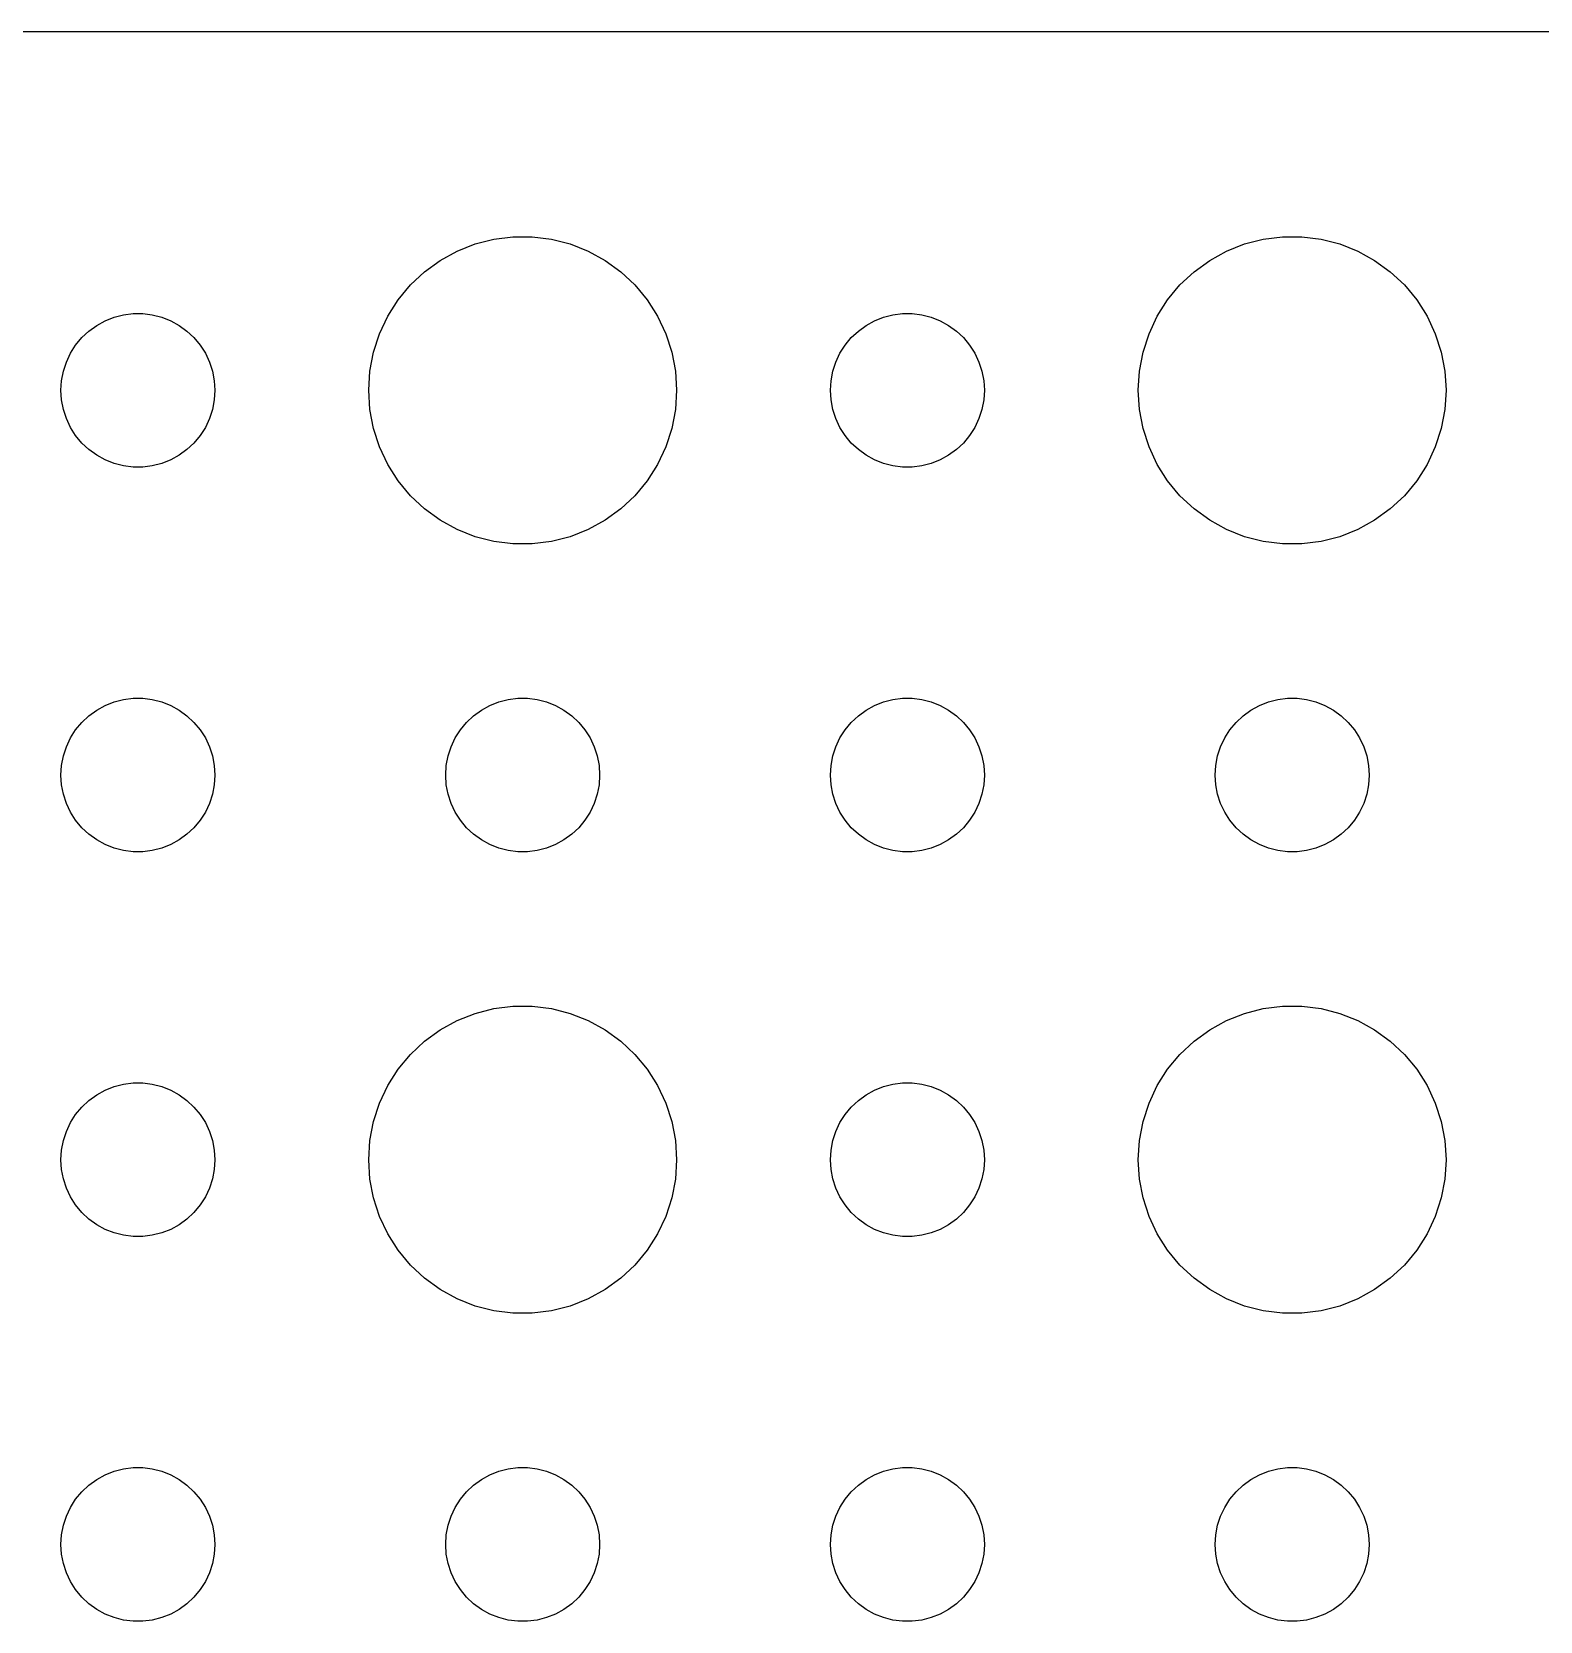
# Model space of a CAD drawing. Header units: metres. Extents: x -120 to 120, y -119 to 119.
# Drawn here: x -92.07 to -62.66, y 88.5 to 119.49 of the extents above; entities that cross this region are included whole.
import ezdxf

# ---------------------------------------------------------------- set-up
doc = ezdxf.new("R2010")
doc.units = ezdxf.units.M

msp = doc.modelspace()

# ---------------------------------------------------------------- linework, layer by layer
for p, q in [((114.814, 119.49), (-114.814, 119.49)), ((-83.7773, 115.214), (-83.427, 115.353)), ((-83.427, 115.353), (-83.0621, 115.447)), ((-83.0621, 115.447), (-82.6884, 115.494)), ((-82.6884, 115.494), (-82.3116, 115.494)), ((-82.3116, 115.494), (-81.9379, 115.447)), ((-81.9379, 115.447), (-81.573, 115.353)), ((-81.573, 115.353), (-81.2227, 115.214)), ((-68.7773, 115.214), (-68.427, 115.353)), ((-68.427, 115.353), (-68.0621, 115.447)), ((-68.0621, 115.447), (-67.6884, 115.494)), ((-67.6884, 115.494), (-67.3116, 115.494)), ((-67.3116, 115.494), (-66.9379, 115.447)), ((-66.9379, 115.447), (-66.573, 115.353)), ((-66.573, 115.353), (-66.2227, 115.214)), ((-84.4123, 114.812), (-84.1075, 115.033)), ((-84.1075, 115.033), (-83.7773, 115.214)), ((-81.2227, 115.214), (-80.8925, 115.033)), ((-80.8925, 115.033), (-80.5877, 114.812)), ((-69.4123, 114.812), (-69.1075, 115.033)), ((-69.1075, 115.033), (-68.7773, 115.214)), ((-66.2227, 115.214), (-65.8925, 115.033)), ((-65.8925, 115.033), (-65.5877, 114.812)), ((-84.6869, 114.554), (-84.4123, 114.812)), ((-80.5877, 114.812), (-80.3131, 114.554)), ((-69.6869, 114.554), (-69.4123, 114.812)), ((-65.5877, 114.812), (-65.3131, 114.554)), ((-84.927, 114.263), (-84.6869, 114.554)), ((-80.3131, 114.554), (-80.073, 114.263)), ((-69.927, 114.263), (-69.6869, 114.554)), ((-65.3131, 114.554), (-65.073, 114.263)), ((-85.1289, 113.945), (-84.927, 114.263)), ((-80.073, 114.263), (-79.8711, 113.945)), ((-70.1289, 113.945), (-69.927, 114.263)), ((-65.073, 114.263), (-64.8711, 113.945)), ((-90.9561, 113.656), (-90.8037, 113.766)), ((-90.8037, 113.766), (-90.6387, 113.857)), ((-90.6387, 113.857), (-90.4635, 113.927)), ((-90.4635, 113.927), (-90.2811, 113.973)), ((-90.2811, 113.973), (-90.0942, 113.997)), ((-90.0942, 113.997), (-89.9058, 113.997)), ((-89.9058, 113.997), (-89.7189, 113.973)), ((-89.7189, 113.973), (-89.5365, 113.927)), ((-89.5365, 113.927), (-89.3613, 113.857)), ((-89.3613, 113.857), (-89.1963, 113.766)), ((-89.1963, 113.766), (-89.0439, 113.656)), ((-85.2893, 113.604), (-85.1289, 113.945)), ((-79.8711, 113.945), (-79.7107, 113.604)), ((-75.9561, 113.656), (-75.8037, 113.766)), ((-75.8037, 113.766), (-75.6387, 113.857)), ((-75.6387, 113.857), (-75.4635, 113.927)), ((-75.4635, 113.927), (-75.2811, 113.973)), ((-75.2811, 113.973), (-75.0942, 113.997)), ((-75.0942, 113.997), (-74.9058, 113.997)), ((-74.9058, 113.997), (-74.7189, 113.973)), ((-74.7189, 113.973), (-74.5365, 113.927)), ((-74.5365, 113.927), (-74.3613, 113.857)), ((-74.3613, 113.857), (-74.1963, 113.766)), ((-74.1963, 113.766), (-74.0439, 113.656)), ((-70.2893, 113.604), (-70.1289, 113.945)), ((-64.8711, 113.945), (-64.7107, 113.604)), ((-91.2135, 113.382), (-91.0934, 113.527)), ((-91.0934, 113.527), (-90.9561, 113.656)), ((-89.0439, 113.656), (-88.9065, 113.527)), ((-88.9065, 113.527), (-88.7865, 113.382)), ((-85.4057, 113.246), (-85.2893, 113.604)), ((-79.7107, 113.604), (-79.5943, 113.246)), ((-76.2135, 113.382), (-76.0934, 113.527)), ((-76.0934, 113.527), (-75.9561, 113.656)), ((-74.0439, 113.656), (-73.9065, 113.527)), ((-73.9065, 113.527), (-73.7865, 113.382)), ((-70.4057, 113.246), (-70.2893, 113.604)), ((-64.7107, 113.604), (-64.5943, 113.246)), ((-91.3947, 113.052), (-91.3145, 113.223)), ((-91.3145, 113.223), (-91.2135, 113.382)), ((-88.7865, 113.382), (-88.6855, 113.223)), ((-88.6855, 113.223), (-88.6053, 113.052)), ((-85.4763, 112.876), (-85.4057, 113.246)), ((-79.5943, 113.246), (-79.5237, 112.876)), ((-76.3947, 113.052), (-76.3145, 113.223)), ((-76.3145, 113.223), (-76.2135, 113.382)), ((-73.7865, 113.382), (-73.6855, 113.223)), ((-73.6855, 113.223), (-73.6053, 113.052)), ((-70.4763, 112.876), (-70.4057, 113.246)), ((-64.5943, 113.246), (-64.5237, 112.876)), ((-91.4882, 112.688), (-91.4529, 112.873)), ((-91.4529, 112.873), (-91.3947, 113.052)), ((-88.6053, 113.052), (-88.5471, 112.873)), ((-88.5471, 112.873), (-88.5118, 112.688)), ((-85.5, 112.5), (-85.4763, 112.876)), ((-79.5237, 112.876), (-79.5, 112.5)), ((-76.4882, 112.688), (-76.4529, 112.873)), ((-76.4529, 112.873), (-76.3947, 113.052)), ((-73.6053, 113.052), (-73.5471, 112.873)), ((-73.5471, 112.873), (-73.5118, 112.688)), ((-70.5, 112.5), (-70.4763, 112.876)), ((-64.5237, 112.876), (-64.5, 112.5)), ((-91.5, 112.5), (-91.4882, 112.688)), ((-91.4882, 112.312), (-91.5, 112.5)), ((-88.5118, 112.688), (-88.5, 112.5)), ((-88.5, 112.5), (-88.5118, 112.312)), ((-85.4763, 112.124), (-85.5, 112.5)), ((-79.5, 112.5), (-79.5237, 112.124)), ((-76.5, 112.5), (-76.4882, 112.688)), ((-76.4882, 112.312), (-76.5, 112.5)), ((-73.5118, 112.688), (-73.5, 112.5)), ((-73.5, 112.5), (-73.5118, 112.312)), ((-70.4763, 112.124), (-70.5, 112.5)), ((-64.5, 112.5), (-64.5237, 112.124)), ((-91.4529, 112.127), (-91.4882, 112.312)), ((-88.5118, 112.312), (-88.5471, 112.127)), ((-76.4529, 112.127), (-76.4882, 112.312)), ((-73.5118, 112.312), (-73.5471, 112.127)), ((-91.3947, 111.948), (-91.4529, 112.127)), ((-91.3145, 111.777), (-91.3947, 111.948)), ((-88.6053, 111.948), (-88.6855, 111.777)), ((-88.5471, 112.127), (-88.6053, 111.948)), ((-85.4057, 111.754), (-85.4763, 112.124)), ((-79.5237, 112.124), (-79.5943, 111.754)), ((-76.3947, 111.948), (-76.4529, 112.127)), ((-76.3145, 111.777), (-76.3947, 111.948)), ((-73.6053, 111.948), (-73.6855, 111.777)), ((-73.5471, 112.127), (-73.6053, 111.948)), ((-70.4057, 111.754), (-70.4763, 112.124)), ((-64.5237, 112.124), (-64.5943, 111.754)), ((-91.2135, 111.618), (-91.3145, 111.777)), ((-91.0934, 111.473), (-91.2135, 111.618)), ((-88.7865, 111.618), (-88.9065, 111.473)), ((-88.6855, 111.777), (-88.7865, 111.618)), ((-85.2893, 111.396), (-85.4057, 111.754)), ((-79.5943, 111.754), (-79.7107, 111.396)), ((-76.2135, 111.618), (-76.3145, 111.777)), ((-76.0934, 111.473), (-76.2135, 111.618)), ((-73.7865, 111.618), (-73.9065, 111.473)), ((-73.6855, 111.777), (-73.7865, 111.618)), ((-70.2893, 111.396), (-70.4057, 111.754)), ((-64.5943, 111.754), (-64.7107, 111.396)), ((-90.9561, 111.344), (-91.0934, 111.473)), ((-90.8037, 111.234), (-90.9561, 111.344)), ((-89.0439, 111.344), (-89.1963, 111.234)), ((-88.9065, 111.473), (-89.0439, 111.344)), ((-85.1289, 111.055), (-85.2893, 111.396)), ((-79.7107, 111.396), (-79.8711, 111.055)), ((-75.9561, 111.344), (-76.0934, 111.473)), ((-75.8037, 111.234), (-75.9561, 111.344)), ((-74.0439, 111.344), (-74.1963, 111.234)), ((-73.9065, 111.473), (-74.0439, 111.344)), ((-70.1289, 111.055), (-70.2893, 111.396)), ((-64.7107, 111.396), (-64.8711, 111.055)), ((-90.6387, 111.143), (-90.8037, 111.234)), ((-90.4635, 111.073), (-90.6387, 111.143)), ((-90.2811, 111.027), (-90.4635, 111.073)), ((-90.0942, 111.003), (-90.2811, 111.027)), ((-89.9058, 111.003), (-90.0942, 111.003)), ((-89.7189, 111.027), (-89.9058, 111.003)), ((-89.5365, 111.073), (-89.7189, 111.027)), ((-89.3613, 111.143), (-89.5365, 111.073)), ((-89.1963, 111.234), (-89.3613, 111.143)), ((-84.927, 110.737), (-85.1289, 111.055)), ((-79.8711, 111.055), (-80.073, 110.737)), ((-75.6387, 111.143), (-75.8037, 111.234)), ((-75.4635, 111.073), (-75.6387, 111.143)), ((-75.2811, 111.027), (-75.4635, 111.073)), ((-75.0942, 111.003), (-75.2811, 111.027)), ((-74.9058, 111.003), (-75.0942, 111.003)), ((-74.7189, 111.027), (-74.9058, 111.003)), ((-74.5365, 111.073), (-74.7189, 111.027)), ((-74.3613, 111.143), (-74.5365, 111.073)), ((-74.1963, 111.234), (-74.3613, 111.143)), ((-69.927, 110.737), (-70.1289, 111.055)), ((-64.8711, 111.055), (-65.073, 110.737)), ((-84.6869, 110.446), (-84.927, 110.737)), ((-80.073, 110.737), (-80.3131, 110.446)), ((-69.6869, 110.446), (-69.927, 110.737)), ((-65.073, 110.737), (-65.3131, 110.446)), ((-84.4123, 110.188), (-84.6869, 110.446)), ((-80.3131, 110.446), (-80.5877, 110.188)), ((-69.4123, 110.188), (-69.6869, 110.446)), ((-65.3131, 110.446), (-65.5877, 110.188)), ((-84.1075, 109.967), (-84.4123, 110.188)), ((-80.5877, 110.188), (-80.8925, 109.967)), ((-69.1075, 109.967), (-69.4123, 110.188)), ((-65.5877, 110.188), (-65.8925, 109.967)), ((-83.7773, 109.786), (-84.1075, 109.967)), ((-83.427, 109.647), (-83.7773, 109.786)), ((-81.2227, 109.786), (-81.573, 109.647)), ((-80.8925, 109.967), (-81.2227, 109.786)), ((-68.7773, 109.786), (-69.1075, 109.967)), ((-68.427, 109.647), (-68.7773, 109.786)), ((-66.2227, 109.786), (-66.573, 109.647)), ((-65.8925, 109.967), (-66.2227, 109.786)), ((-83.0621, 109.553), (-83.427, 109.647)), ((-82.6884, 109.506), (-83.0621, 109.553)), ((-82.3116, 109.506), (-82.6884, 109.506)), ((-81.9379, 109.553), (-82.3116, 109.506)), ((-81.573, 109.647), (-81.9379, 109.553)), ((-68.0621, 109.553), (-68.427, 109.647)), ((-67.6884, 109.506), (-68.0621, 109.553)), ((-67.3116, 109.506), (-67.6884, 109.506)), ((-66.9379, 109.553), (-67.3116, 109.506)), ((-66.573, 109.647), (-66.9379, 109.553)), ((-90.8037, 106.266), (-90.6387, 106.357)), ((-90.6387, 106.357), (-90.4635, 106.427)), ((-90.4635, 106.427), (-90.2811, 106.473)), ((-90.2811, 106.473), (-90.0942, 106.497)), ((-90.0942, 106.497), (-89.9058, 106.497)), ((-89.9058, 106.497), (-89.7189, 106.473)), ((-89.7189, 106.473), (-89.5365, 106.427)), ((-89.5365, 106.427), (-89.3613, 106.357)), ((-89.3613, 106.357), (-89.1963, 106.266)), ((-83.3037, 106.266), (-83.1387, 106.357)), ((-83.1387, 106.357), (-82.9635, 106.427)), ((-82.9635, 106.427), (-82.7811, 106.473)), ((-82.7811, 106.473), (-82.5942, 106.497)), ((-82.5942, 106.497), (-82.4058, 106.497)), ((-82.4058, 106.497), (-82.2189, 106.473)), ((-82.2189, 106.473), (-82.0365, 106.427)), ((-82.0365, 106.427), (-81.8613, 106.357)), ((-81.8613, 106.357), (-81.6963, 106.266)), ((-75.8037, 106.266), (-75.6387, 106.357)), ((-75.6387, 106.357), (-75.4635, 106.427)), ((-75.4635, 106.427), (-75.2811, 106.473)), ((-75.2811, 106.473), (-75.0942, 106.497)), ((-75.0942, 106.497), (-74.9058, 106.497)), ((-74.9058, 106.497), (-74.7189, 106.473)), ((-74.7189, 106.473), (-74.5365, 106.427)), ((-74.5365, 106.427), (-74.3613, 106.357)), ((-74.3613, 106.357), (-74.1963, 106.266)), ((-68.3037, 106.266), (-68.1387, 106.357)), ((-68.1387, 106.357), (-67.9635, 106.427)), ((-67.9635, 106.427), (-67.7811, 106.473)), ((-67.7811, 106.473), (-67.5942, 106.497)), ((-67.5942, 106.497), (-67.4058, 106.497)), ((-67.4058, 106.497), (-67.2189, 106.473)), ((-67.2189, 106.473), (-67.0365, 106.427)), ((-67.0365, 106.427), (-66.8613, 106.357)), ((-66.8613, 106.357), (-66.6963, 106.266)), ((-91.2135, 105.882), (-91.0934, 106.027)), ((-91.0934, 106.027), (-90.9561, 106.156)), ((-90.9561, 106.156), (-90.8037, 106.266)), ((-89.1963, 106.266), (-89.0439, 106.156)), ((-89.0439, 106.156), (-88.9065, 106.027)), ((-88.9065, 106.027), (-88.7865, 105.882)), ((-83.7135, 105.882), (-83.5934, 106.027)), ((-83.5934, 106.027), (-83.4561, 106.156)), ((-83.4561, 106.156), (-83.3037, 106.266)), ((-81.6963, 106.266), (-81.5439, 106.156)), ((-81.5439, 106.156), (-81.4065, 106.027)), ((-81.4065, 106.027), (-81.2865, 105.882)), ((-76.2135, 105.882), (-76.0934, 106.027)), ((-76.0934, 106.027), (-75.9561, 106.156)), ((-75.9561, 106.156), (-75.8037, 106.266)), ((-74.1963, 106.266), (-74.0439, 106.156)), ((-74.0439, 106.156), (-73.9065, 106.027)), ((-73.9065, 106.027), (-73.7865, 105.882)), ((-68.7135, 105.882), (-68.5934, 106.027)), ((-68.5934, 106.027), (-68.4561, 106.156)), ((-68.4561, 106.156), (-68.3037, 106.266)), ((-66.6963, 106.266), (-66.5439, 106.156)), ((-66.5439, 106.156), (-66.4065, 106.027)), ((-66.4065, 106.027), (-66.2865, 105.882)), ((-91.3947, 105.552), (-91.3145, 105.723)), ((-91.3145, 105.723), (-91.2135, 105.882)), ((-88.7865, 105.882), (-88.6855, 105.723)), ((-88.6855, 105.723), (-88.6053, 105.552)), ((-83.8947, 105.552), (-83.8145, 105.723)), ((-83.8145, 105.723), (-83.7135, 105.882)), ((-81.2865, 105.882), (-81.1855, 105.723)), ((-81.1855, 105.723), (-81.1053, 105.552)), ((-76.3947, 105.552), (-76.3145, 105.723)), ((-76.3145, 105.723), (-76.2135, 105.882)), ((-73.7865, 105.882), (-73.6855, 105.723)), ((-73.6855, 105.723), (-73.6053, 105.552)), ((-68.8947, 105.552), (-68.8145, 105.723)), ((-68.8145, 105.723), (-68.7135, 105.882)), ((-66.2865, 105.882), (-66.1855, 105.723)), ((-66.1855, 105.723), (-66.1053, 105.552)), ((-91.4882, 105.188), (-91.4529, 105.373)), ((-91.4529, 105.373), (-91.3947, 105.552)), ((-88.6053, 105.552), (-88.5471, 105.373)), ((-88.5471, 105.373), (-88.5118, 105.188)), ((-83.9882, 105.188), (-83.9529, 105.373)), ((-83.9529, 105.373), (-83.8947, 105.552)), ((-81.1053, 105.552), (-81.0471, 105.373)), ((-81.0471, 105.373), (-81.0118, 105.188)), ((-76.4882, 105.188), (-76.4529, 105.373)), ((-76.4529, 105.373), (-76.3947, 105.552)), ((-73.6053, 105.552), (-73.5471, 105.373)), ((-73.5471, 105.373), (-73.5118, 105.188)), ((-68.9882, 105.188), (-68.9529, 105.373)), ((-68.9529, 105.373), (-68.8947, 105.552)), ((-66.1053, 105.552), (-66.0471, 105.373)), ((-66.0471, 105.373), (-66.0118, 105.188)), ((-91.5, 105), (-91.4882, 105.188)), ((-88.5118, 105.188), (-88.5, 105)), ((-84, 105), (-83.9882, 105.188)), ((-81.0118, 105.188), (-81, 105)), ((-76.5, 105), (-76.4882, 105.188)), ((-73.5118, 105.188), (-73.5, 105)), ((-69, 105), (-68.9882, 105.188)), ((-66.0118, 105.188), (-66, 105)), ((-91.4882, 104.812), (-91.5, 105)), ((-91.4529, 104.627), (-91.4882, 104.812)), ((-88.5118, 104.812), (-88.5471, 104.627)), ((-88.5, 105), (-88.5118, 104.812)), ((-83.9882, 104.812), (-84, 105)), ((-83.9529, 104.627), (-83.9882, 104.812)), ((-81.0118, 104.812), (-81.0471, 104.627)), ((-81, 105), (-81.0118, 104.812)), ((-76.4882, 104.812), (-76.5, 105)), ((-76.4529, 104.627), (-76.4882, 104.812)), ((-73.5118, 104.812), (-73.5471, 104.627)), ((-73.5, 105), (-73.5118, 104.812)), ((-68.9882, 104.812), (-69, 105)), ((-68.9529, 104.627), (-68.9882, 104.812)), ((-66.0118, 104.812), (-66.0471, 104.627)), ((-66, 105), (-66.0118, 104.812)), ((-91.3947, 104.448), (-91.4529, 104.627)), ((-91.3145, 104.277), (-91.3947, 104.448)), ((-88.6053, 104.448), (-88.6855, 104.277)), ((-88.5471, 104.627), (-88.6053, 104.448)), ((-83.8947, 104.448), (-83.9529, 104.627)), ((-83.8145, 104.277), (-83.8947, 104.448)), ((-81.1053, 104.448), (-81.1855, 104.277)), ((-81.0471, 104.627), (-81.1053, 104.448)), ((-76.3947, 104.448), (-76.4529, 104.627)), ((-76.3145, 104.277), (-76.3947, 104.448)), ((-73.6053, 104.448), (-73.6855, 104.277)), ((-73.5471, 104.627), (-73.6053, 104.448)), ((-68.8947, 104.448), (-68.9529, 104.627)), ((-68.8145, 104.277), (-68.8947, 104.448)), ((-66.1053, 104.448), (-66.1855, 104.277)), ((-66.0471, 104.627), (-66.1053, 104.448)), ((-91.2135, 104.118), (-91.3145, 104.277)), ((-91.0934, 103.973), (-91.2135, 104.118)), ((-88.7865, 104.118), (-88.9065, 103.973)), ((-88.6855, 104.277), (-88.7865, 104.118)), ((-83.7135, 104.118), (-83.8145, 104.277)), ((-83.5934, 103.973), (-83.7135, 104.118)), ((-81.2865, 104.118), (-81.4065, 103.973)), ((-81.1855, 104.277), (-81.2865, 104.118)), ((-76.2135, 104.118), (-76.3145, 104.277)), ((-76.0934, 103.973), (-76.2135, 104.118)), ((-73.7865, 104.118), (-73.9065, 103.973)), ((-73.6855, 104.277), (-73.7865, 104.118)), ((-68.7135, 104.118), (-68.8145, 104.277)), ((-68.5934, 103.973), (-68.7135, 104.118)), ((-66.2865, 104.118), (-66.4065, 103.973)), ((-66.1855, 104.277), (-66.2865, 104.118)), ((-90.9561, 103.844), (-91.0934, 103.973)), ((-90.8037, 103.734), (-90.9561, 103.844)), ((-89.0439, 103.844), (-89.1963, 103.734)), ((-88.9065, 103.973), (-89.0439, 103.844)), ((-83.4561, 103.844), (-83.5934, 103.973)), ((-83.3037, 103.734), (-83.4561, 103.844)), ((-81.5439, 103.844), (-81.6963, 103.734)), ((-81.4065, 103.973), (-81.5439, 103.844)), ((-75.9561, 103.844), (-76.0934, 103.973)), ((-75.8037, 103.734), (-75.9561, 103.844)), ((-74.0439, 103.844), (-74.1963, 103.734)), ((-73.9065, 103.973), (-74.0439, 103.844)), ((-68.4561, 103.844), (-68.5934, 103.973)), ((-68.3037, 103.734), (-68.4561, 103.844)), ((-66.5439, 103.844), (-66.6963, 103.734)), ((-66.4065, 103.973), (-66.5439, 103.844)), ((-90.6387, 103.643), (-90.8037, 103.734)), ((-90.4635, 103.573), (-90.6387, 103.643)), ((-90.2811, 103.527), (-90.4635, 103.573)), ((-90.0942, 103.503), (-90.2811, 103.527)), ((-89.9058, 103.503), (-90.0942, 103.503)), ((-89.7189, 103.527), (-89.9058, 103.503)), ((-89.5365, 103.573), (-89.7189, 103.527)), ((-89.3613, 103.643), (-89.5365, 103.573)), ((-89.1963, 103.734), (-89.3613, 103.643)), ((-83.1387, 103.643), (-83.3037, 103.734)), ((-82.9635, 103.573), (-83.1387, 103.643)), ((-82.7811, 103.527), (-82.9635, 103.573)), ((-82.5942, 103.503), (-82.7811, 103.527)), ((-82.4058, 103.503), (-82.5942, 103.503)), ((-82.2189, 103.527), (-82.4058, 103.503)), ((-82.0365, 103.573), (-82.2189, 103.527)), ((-81.8613, 103.643), (-82.0365, 103.573)), ((-81.6963, 103.734), (-81.8613, 103.643)), ((-75.6387, 103.643), (-75.8037, 103.734)), ((-75.4635, 103.573), (-75.6387, 103.643)), ((-75.2811, 103.527), (-75.4635, 103.573)), ((-75.0942, 103.503), (-75.2811, 103.527)), ((-74.9058, 103.503), (-75.0942, 103.503)), ((-74.7189, 103.527), (-74.9058, 103.503)), ((-74.5365, 103.573), (-74.7189, 103.527)), ((-74.3613, 103.643), (-74.5365, 103.573)), ((-74.1963, 103.734), (-74.3613, 103.643)), ((-68.1387, 103.643), (-68.3037, 103.734)), ((-67.9635, 103.573), (-68.1387, 103.643)), ((-67.7811, 103.527), (-67.9635, 103.573)), ((-67.5942, 103.503), (-67.7811, 103.527)), ((-67.4058, 103.503), (-67.5942, 103.503)), ((-67.2189, 103.527), (-67.4058, 103.503)), ((-67.0365, 103.573), (-67.2189, 103.527)), ((-66.8613, 103.643), (-67.0365, 103.573)), ((-66.6963, 103.734), (-66.8613, 103.643)), ((-83.427, 100.353), (-83.0621, 100.447)), ((-83.0621, 100.447), (-82.6884, 100.494)), ((-82.6884, 100.494), (-82.3116, 100.494)), ((-82.3116, 100.494), (-81.9379, 100.447)), ((-81.9379, 100.447), (-81.573, 100.353)), ((-68.427, 100.353), (-68.0621, 100.447)), ((-68.0621, 100.447), (-67.6884, 100.494)), ((-67.6884, 100.494), (-67.3116, 100.494)), ((-67.3116, 100.494), (-66.9379, 100.447)), ((-66.9379, 100.447), (-66.573, 100.353)), ((-84.1075, 100.033), (-83.7773, 100.214)), ((-83.7773, 100.214), (-83.427, 100.353)), ((-81.573, 100.353), (-81.2227, 100.214)), ((-81.2227, 100.214), (-80.8925, 100.033)), ((-69.1075, 100.033), (-68.7773, 100.214)), ((-68.7773, 100.214), (-68.427, 100.353)), ((-66.573, 100.353), (-66.2227, 100.214)), ((-66.2227, 100.214), (-65.8925, 100.033)), ((-84.6869, 99.5536), (-84.4123, 99.8115)), ((-84.4123, 99.8115), (-84.1075, 100.033)), ((-80.8925, 100.033), (-80.5877, 99.8115)), ((-80.5877, 99.8115), (-80.3131, 99.5536)), ((-69.6869, 99.5536), (-69.4123, 99.8115)), ((-69.4123, 99.8115), (-69.1075, 100.033)), ((-65.8925, 100.033), (-65.5877, 99.8115)), ((-65.5877, 99.8115), (-65.3131, 99.5536)), ((-84.927, 99.2634), (-84.6869, 99.5536)), ((-80.3131, 99.5536), (-80.073, 99.2634)), ((-69.927, 99.2634), (-69.6869, 99.5536)), ((-65.3131, 99.5536), (-65.073, 99.2634)), ((-85.1289, 98.9453), (-84.927, 99.2634)), ((-80.073, 99.2634), (-79.8711, 98.9453)), ((-70.1289, 98.9453), (-69.927, 99.2634)), ((-65.073, 99.2634), (-64.8711, 98.9453)), ((-90.8037, 98.7665), (-90.6387, 98.8572)), ((-90.6387, 98.8572), (-90.4635, 98.9266)), ((-90.4635, 98.9266), (-90.2811, 98.9734)), ((-90.2811, 98.9734), (-90.0942, 98.997)), ((-90.0942, 98.997), (-89.9058, 98.997)), ((-89.9058, 98.997), (-89.7189, 98.9734)), ((-89.7189, 98.9734), (-89.5365, 98.9266)), ((-89.5365, 98.9266), (-89.3613, 98.8572)), ((-89.3613, 98.8572), (-89.1963, 98.7665)), ((-85.2893, 98.6044), (-85.1289, 98.9453)), ((-79.8711, 98.9453), (-79.7107, 98.6044)), ((-75.8037, 98.7665), (-75.6387, 98.8572)), ((-75.6387, 98.8572), (-75.4635, 98.9266)), ((-75.4635, 98.9266), (-75.2811, 98.9734)), ((-75.2811, 98.9734), (-75.0942, 98.997)), ((-75.0942, 98.997), (-74.9058, 98.997)), ((-74.9058, 98.997), (-74.7189, 98.9734)), ((-74.7189, 98.9734), (-74.5365, 98.9266)), ((-74.5365, 98.9266), (-74.3613, 98.8572)), ((-74.3613, 98.8572), (-74.1963, 98.7665)), ((-70.2893, 98.6044), (-70.1289, 98.9453)), ((-64.8711, 98.9453), (-64.7107, 98.6044)), ((-91.0934, 98.5268), (-90.9561, 98.6558)), ((-90.9561, 98.6558), (-90.8037, 98.7665)), ((-89.1963, 98.7665), (-89.0439, 98.6558)), ((-89.0439, 98.6558), (-88.9065, 98.5268)), ((-85.4057, 98.2461), (-85.2893, 98.6044)), ((-79.7107, 98.6044), (-79.5943, 98.2461)), ((-76.0934, 98.5268), (-75.9561, 98.6558)), ((-75.9561, 98.6558), (-75.8037, 98.7665)), ((-74.1963, 98.7665), (-74.0439, 98.6558)), ((-74.0439, 98.6558), (-73.9065, 98.5268)), ((-70.4057, 98.2461), (-70.2893, 98.6044)), ((-64.7107, 98.6044), (-64.5943, 98.2461)), ((-91.3145, 98.2226), (-91.2135, 98.3817)), ((-91.2135, 98.3817), (-91.0934, 98.5268)), ((-88.9065, 98.5268), (-88.7865, 98.3817)), ((-88.7865, 98.3817), (-88.6855, 98.2226)), ((-85.4763, 97.876), (-85.4057, 98.2461)), ((-79.5943, 98.2461), (-79.5237, 97.876)), ((-76.3145, 98.2226), (-76.2135, 98.3817)), ((-76.2135, 98.3817), (-76.0934, 98.5268)), ((-73.9065, 98.5268), (-73.7865, 98.3817)), ((-73.7865, 98.3817), (-73.6855, 98.2226)), ((-70.4763, 97.876), (-70.4057, 98.2461)), ((-64.5943, 98.2461), (-64.5237, 97.876)), ((-91.4529, 97.873), (-91.3947, 98.0522)), ((-91.3947, 98.0522), (-91.3145, 98.2226)), ((-88.6855, 98.2226), (-88.6053, 98.0522)), ((-88.6053, 98.0522), (-88.5471, 97.873)), ((-76.4529, 97.873), (-76.3947, 98.0522)), ((-76.3947, 98.0522), (-76.3145, 98.2226)), ((-73.6855, 98.2226), (-73.6053, 98.0522)), ((-73.6053, 98.0522), (-73.5471, 97.873)), ((-91.5, 97.5), (-91.4882, 97.688)), ((-91.4882, 97.688), (-91.4529, 97.873)), ((-88.5471, 97.873), (-88.5118, 97.688)), ((-88.5118, 97.688), (-88.5, 97.5)), ((-85.5, 97.5), (-85.4763, 97.876)), ((-79.5237, 97.876), (-79.5, 97.5)), ((-76.5, 97.5), (-76.4882, 97.688)), ((-76.4882, 97.688), (-76.4529, 97.873)), ((-73.5471, 97.873), (-73.5118, 97.688)), ((-73.5118, 97.688), (-73.5, 97.5)), ((-70.5, 97.5), (-70.4763, 97.876)), ((-64.5237, 97.876), (-64.5, 97.5)), ((-91.4882, 97.312), (-91.5, 97.5)), ((-91.4529, 97.127), (-91.4882, 97.312)), ((-88.5118, 97.312), (-88.5471, 97.127)), ((-88.5, 97.5), (-88.5118, 97.312)), ((-85.4763, 97.124), (-85.5, 97.5)), ((-79.5, 97.5), (-79.5237, 97.124)), ((-76.4882, 97.312), (-76.5, 97.5)), ((-76.4529, 97.127), (-76.4882, 97.312)), ((-73.5118, 97.312), (-73.5471, 97.127)), ((-73.5, 97.5), (-73.5118, 97.312)), ((-70.4763, 97.124), (-70.5, 97.5)), ((-64.5, 97.5), (-64.5237, 97.124)), ((-91.3947, 96.9478), (-91.4529, 97.127)), ((-88.5471, 97.127), (-88.6053, 96.9478)), ((-85.4057, 96.7539), (-85.4763, 97.124)), ((-79.5237, 97.124), (-79.5943, 96.7539)), ((-76.3947, 96.9478), (-76.4529, 97.127)), ((-73.5471, 97.127), (-73.6053, 96.9478)), ((-70.4057, 96.7539), (-70.4763, 97.124)), ((-64.5237, 97.124), (-64.5943, 96.7539)), ((-91.3145, 96.7774), (-91.3947, 96.9478)), ((-91.2135, 96.6183), (-91.3145, 96.7774)), ((-88.6855, 96.7774), (-88.7865, 96.6183)), ((-88.6053, 96.9478), (-88.6855, 96.7774)), ((-85.2893, 96.3956), (-85.4057, 96.7539)), ((-79.5943, 96.7539), (-79.7107, 96.3956)), ((-76.3145, 96.7774), (-76.3947, 96.9478)), ((-76.2135, 96.6183), (-76.3145, 96.7774)), ((-73.6855, 96.7774), (-73.7865, 96.6183)), ((-73.6053, 96.9478), (-73.6855, 96.7774)), ((-70.2893, 96.3956), (-70.4057, 96.7539)), ((-64.5943, 96.7539), (-64.7107, 96.3956)), ((-91.0934, 96.4732), (-91.2135, 96.6183)), ((-90.9561, 96.3442), (-91.0934, 96.4732)), ((-88.9065, 96.4732), (-89.0439, 96.3442)), ((-88.7865, 96.6183), (-88.9065, 96.4732)), ((-85.1289, 96.0547), (-85.2893, 96.3956)), ((-79.7107, 96.3956), (-79.8711, 96.0547)), ((-76.0934, 96.4732), (-76.2135, 96.6183)), ((-75.9561, 96.3442), (-76.0934, 96.4732)), ((-73.9065, 96.4732), (-74.0439, 96.3442)), ((-73.7865, 96.6183), (-73.9065, 96.4732)), ((-70.1289, 96.0547), (-70.2893, 96.3956)), ((-64.7107, 96.3956), (-64.8711, 96.0547)), ((-90.8037, 96.2335), (-90.9561, 96.3442)), ((-90.6387, 96.1428), (-90.8037, 96.2335)), ((-90.4635, 96.0734), (-90.6387, 96.1428)), ((-90.2811, 96.0266), (-90.4635, 96.0734)), ((-89.5365, 96.0734), (-89.7189, 96.0266)), ((-89.3613, 96.1428), (-89.5365, 96.0734)), ((-89.1963, 96.2335), (-89.3613, 96.1428)), ((-89.0439, 96.3442), (-89.1963, 96.2335)), ((-75.8037, 96.2335), (-75.9561, 96.3442)), ((-75.6387, 96.1428), (-75.8037, 96.2335)), ((-75.4635, 96.0734), (-75.6387, 96.1428)), ((-75.2811, 96.0266), (-75.4635, 96.0734)), ((-74.5365, 96.0734), (-74.7189, 96.0266)), ((-74.3613, 96.1428), (-74.5365, 96.0734)), ((-74.1963, 96.2335), (-74.3613, 96.1428)), ((-74.0439, 96.3442), (-74.1963, 96.2335)), ((-90.0942, 96.003), (-90.2811, 96.0266)), ((-89.9058, 96.003), (-90.0942, 96.003)), ((-89.7189, 96.0266), (-89.9058, 96.003)), ((-84.927, 95.7366), (-85.1289, 96.0547)), ((-79.8711, 96.0547), (-80.073, 95.7366)), ((-75.0942, 96.003), (-75.2811, 96.0266)), ((-74.9058, 96.003), (-75.0942, 96.003)), ((-74.7189, 96.0266), (-74.9058, 96.003)), ((-69.927, 95.7366), (-70.1289, 96.0547)), ((-64.8711, 96.0547), (-65.073, 95.7366)), ((-84.6869, 95.4464), (-84.927, 95.7366)), ((-84.4123, 95.1885), (-84.6869, 95.4464)), ((-80.3131, 95.4464), (-80.5877, 95.1885)), ((-80.073, 95.7366), (-80.3131, 95.4464)), ((-69.6869, 95.4464), (-69.927, 95.7366)), ((-69.4123, 95.1885), (-69.6869, 95.4464)), ((-65.3131, 95.4464), (-65.5877, 95.1885)), ((-65.073, 95.7366), (-65.3131, 95.4464)), ((-84.1075, 94.967), (-84.4123, 95.1885)), ((-80.5877, 95.1885), (-80.8925, 94.967)), ((-69.1075, 94.967), (-69.4123, 95.1885)), ((-65.5877, 95.1885), (-65.8925, 94.967)), ((-83.7773, 94.7855), (-84.1075, 94.967)), ((-80.8925, 94.967), (-81.2227, 94.7855)), ((-68.7773, 94.7855), (-69.1075, 94.967)), ((-65.8925, 94.967), (-66.2227, 94.7855)), ((-83.427, 94.6468), (-83.7773, 94.7855)), ((-83.0621, 94.5531), (-83.427, 94.6468)), ((-82.6884, 94.5059), (-83.0621, 94.5531)), ((-81.9379, 94.5531), (-82.3116, 94.5059)), ((-81.573, 94.6468), (-81.9379, 94.5531)), ((-81.2227, 94.7855), (-81.573, 94.6468)), ((-68.427, 94.6468), (-68.7773, 94.7855)), ((-68.0621, 94.5531), (-68.427, 94.6468)), ((-67.6884, 94.5059), (-68.0621, 94.5531)), ((-66.9379, 94.5531), (-67.3116, 94.5059)), ((-66.573, 94.6468), (-66.9379, 94.5531)), ((-66.2227, 94.7855), (-66.573, 94.6468)), ((-82.3116, 94.5059), (-82.6884, 94.5059)), ((-67.3116, 94.5059), (-67.6884, 94.5059)), ((-90.6387, 91.3572), (-90.4635, 91.4266)), ((-90.4635, 91.4266), (-90.2811, 91.4734)), ((-90.2811, 91.4734), (-90.0942, 91.497)), ((-90.0942, 91.497), (-89.9058, 91.497)), ((-89.9058, 91.497), (-89.7189, 91.4734)), ((-89.7189, 91.4734), (-89.5365, 91.4266)), ((-89.5365, 91.4266), (-89.3613, 91.3572)), ((-83.1387, 91.3572), (-82.9635, 91.4266)), ((-82.9635, 91.4266), (-82.7811, 91.4734)), ((-82.7811, 91.4734), (-82.5942, 91.497)), ((-82.5942, 91.497), (-82.4058, 91.497)), ((-82.4058, 91.497), (-82.2189, 91.4734)), ((-82.2189, 91.4734), (-82.0365, 91.4266)), ((-82.0365, 91.4266), (-81.8613, 91.3572)), ((-75.6387, 91.3572), (-75.4635, 91.4266)), ((-75.4635, 91.4266), (-75.2811, 91.4734)), ((-75.2811, 91.4734), (-75.0942, 91.497)), ((-75.0942, 91.497), (-74.9058, 91.497)), ((-74.9058, 91.497), (-74.7189, 91.4734)), ((-74.7189, 91.4734), (-74.5365, 91.4266)), ((-74.5365, 91.4266), (-74.3613, 91.3572)), ((-68.1387, 91.3572), (-67.9635, 91.4266)), ((-67.9635, 91.4266), (-67.7811, 91.4734)), ((-67.7811, 91.4734), (-67.5942, 91.497)), ((-67.5942, 91.497), (-67.4058, 91.497)), ((-67.4058, 91.497), (-67.2189, 91.4734)), ((-67.2189, 91.4734), (-67.0365, 91.4266)), ((-67.0365, 91.4266), (-66.8613, 91.3572)), ((-91.0934, 91.0268), (-90.9561, 91.1558)), ((-90.9561, 91.1558), (-90.8037, 91.2665)), ((-90.8037, 91.2665), (-90.6387, 91.3572)), ((-89.3613, 91.3572), (-89.1963, 91.2665)), ((-89.1963, 91.2665), (-89.0439, 91.1558)), ((-89.0439, 91.1558), (-88.9065, 91.0268)), ((-83.5934, 91.0268), (-83.4561, 91.1558)), ((-83.4561, 91.1558), (-83.3037, 91.2665)), ((-83.3037, 91.2665), (-83.1387, 91.3572)), ((-81.8613, 91.3572), (-81.6963, 91.2665)), ((-81.6963, 91.2665), (-81.5439, 91.1558)), ((-81.5439, 91.1558), (-81.4065, 91.0268)), ((-76.0934, 91.0268), (-75.9561, 91.1558)), ((-75.9561, 91.1558), (-75.8037, 91.2665)), ((-75.8037, 91.2665), (-75.6387, 91.3572)), ((-74.3613, 91.3572), (-74.1963, 91.2665)), ((-74.1963, 91.2665), (-74.0439, 91.1558)), ((-74.0439, 91.1558), (-73.9065, 91.0268)), ((-68.5934, 91.0268), (-68.4561, 91.1558)), ((-68.4561, 91.1558), (-68.3037, 91.2665)), ((-68.3037, 91.2665), (-68.1387, 91.3572)), ((-66.8613, 91.3572), (-66.6963, 91.2665)), ((-66.6963, 91.2665), (-66.5439, 91.1558)), ((-66.5439, 91.1558), (-66.4065, 91.0268)), ((-91.3145, 90.7226), (-91.2135, 90.8817)), ((-91.2135, 90.8817), (-91.0934, 91.0268)), ((-88.9065, 91.0268), (-88.7865, 90.8817)), ((-88.7865, 90.8817), (-88.6855, 90.7226)), ((-83.8145, 90.7226), (-83.7135, 90.8817)), ((-83.7135, 90.8817), (-83.5934, 91.0268)), ((-81.4065, 91.0268), (-81.2865, 90.8817)), ((-81.2865, 90.8817), (-81.1855, 90.7226)), ((-76.3145, 90.7226), (-76.2135, 90.8817)), ((-76.2135, 90.8817), (-76.0934, 91.0268)), ((-73.9065, 91.0268), (-73.7865, 90.8817)), ((-73.7865, 90.8817), (-73.6855, 90.7226)), ((-68.8145, 90.7226), (-68.7135, 90.8817)), ((-68.7135, 90.8817), (-68.5934, 91.0268)), ((-66.4065, 91.0268), (-66.2865, 90.8817)), ((-66.2865, 90.8817), (-66.1855, 90.7226)), ((-91.4529, 90.373), (-91.3947, 90.5522)), ((-91.3947, 90.5522), (-91.3145, 90.7226)), ((-88.6855, 90.7226), (-88.6053, 90.5522)), ((-88.6053, 90.5522), (-88.5471, 90.373)), ((-83.9529, 90.373), (-83.8947, 90.5522)), ((-83.8947, 90.5522), (-83.8145, 90.7226)), ((-81.1855, 90.7226), (-81.1053, 90.5522)), ((-81.1053, 90.5522), (-81.0471, 90.373)), ((-76.4529, 90.373), (-76.3947, 90.5522)), ((-76.3947, 90.5522), (-76.3145, 90.7226)), ((-73.6855, 90.7226), (-73.6053, 90.5522)), ((-73.6053, 90.5522), (-73.5471, 90.373)), ((-68.9529, 90.373), (-68.8947, 90.5522)), ((-68.8947, 90.5522), (-68.8145, 90.7226)), ((-66.1855, 90.7226), (-66.1053, 90.5522)), ((-66.1053, 90.5522), (-66.0471, 90.373)), ((-91.5, 90), (-91.4882, 90.188)), ((-91.4882, 90.188), (-91.4529, 90.373)), ((-88.5471, 90.373), (-88.5118, 90.188)), ((-88.5118, 90.188), (-88.5, 90)), ((-84, 90), (-83.9882, 90.188)), ((-83.9882, 90.188), (-83.9529, 90.373)), ((-81.0471, 90.373), (-81.0118, 90.188)), ((-81.0118, 90.188), (-81, 90)), ((-76.5, 90), (-76.4882, 90.188)), ((-76.4882, 90.188), (-76.4529, 90.373)), ((-73.5471, 90.373), (-73.5118, 90.188)), ((-73.5118, 90.188), (-73.5, 90)), ((-69, 90), (-68.9882, 90.188)), ((-68.9882, 90.188), (-68.9529, 90.373)), ((-66.0471, 90.373), (-66.0118, 90.188)), ((-66.0118, 90.188), (-66, 90)), ((-91.4882, 89.812), (-91.5, 90)), ((-88.5, 90), (-88.5118, 89.812)), ((-83.9882, 89.812), (-84, 90)), ((-81, 90), (-81.0118, 89.812)), ((-76.4882, 89.812), (-76.5, 90)), ((-73.5, 90), (-73.5118, 89.812)), ((-68.9882, 89.812), (-69, 90)), ((-66, 90), (-66.0118, 89.812)), ((-91.4529, 89.627), (-91.4882, 89.812)), ((-91.3947, 89.4478), (-91.4529, 89.627)), ((-88.5471, 89.627), (-88.6053, 89.4478)), ((-88.5118, 89.812), (-88.5471, 89.627)), ((-83.9529, 89.627), (-83.9882, 89.812)), ((-83.8947, 89.4478), (-83.9529, 89.627)), ((-81.0471, 89.627), (-81.1053, 89.4478)), ((-81.0118, 89.812), (-81.0471, 89.627)), ((-76.4529, 89.627), (-76.4882, 89.812)), ((-76.3947, 89.4478), (-76.4529, 89.627)), ((-73.5471, 89.627), (-73.6053, 89.4478)), ((-73.5118, 89.812), (-73.5471, 89.627)), ((-68.9529, 89.627), (-68.9882, 89.812)), ((-68.8947, 89.4478), (-68.9529, 89.627)), ((-66.0471, 89.627), (-66.1053, 89.4478)), ((-66.0118, 89.812), (-66.0471, 89.627)), ((-91.3145, 89.2774), (-91.3947, 89.4478)), ((-91.2135, 89.1183), (-91.3145, 89.2774)), ((-88.6855, 89.2774), (-88.7865, 89.1183)), ((-88.6053, 89.4478), (-88.6855, 89.2774)), ((-83.8145, 89.2774), (-83.8947, 89.4478)), ((-83.7135, 89.1183), (-83.8145, 89.2774)), ((-81.1855, 89.2774), (-81.2865, 89.1183)), ((-81.1053, 89.4478), (-81.1855, 89.2774)), ((-76.3145, 89.2774), (-76.3947, 89.4478)), ((-76.2135, 89.1183), (-76.3145, 89.2774)), ((-73.6855, 89.2774), (-73.7865, 89.1183)), ((-73.6053, 89.4478), (-73.6855, 89.2774)), ((-68.8145, 89.2774), (-68.8947, 89.4478)), ((-68.7135, 89.1183), (-68.8145, 89.2774)), ((-66.1855, 89.2774), (-66.2865, 89.1183)), ((-66.1053, 89.4478), (-66.1855, 89.2774)), ((-91.0934, 88.9732), (-91.2135, 89.1183)), ((-90.9561, 88.8442), (-91.0934, 88.9732)), ((-88.9065, 88.9732), (-89.0439, 88.8442)), ((-88.7865, 89.1183), (-88.9065, 88.9732)), ((-83.5934, 88.9732), (-83.7135, 89.1183)), ((-83.4561, 88.8442), (-83.5934, 88.9732)), ((-81.4065, 88.9732), (-81.5439, 88.8442)), ((-81.2865, 89.1183), (-81.4065, 88.9732)), ((-76.0934, 88.9732), (-76.2135, 89.1183)), ((-75.9561, 88.8442), (-76.0934, 88.9732)), ((-73.9065, 88.9732), (-74.0439, 88.8442)), ((-73.7865, 89.1183), (-73.9065, 88.9732)), ((-68.5934, 88.9732), (-68.7135, 89.1183)), ((-68.4561, 88.8442), (-68.5934, 88.9732)), ((-66.4065, 88.9732), (-66.5439, 88.8442)), ((-66.2865, 89.1183), (-66.4065, 88.9732)), ((-90.8037, 88.7335), (-90.9561, 88.8442)), ((-90.6387, 88.6428), (-90.8037, 88.7335)), ((-90.4635, 88.5734), (-90.6387, 88.6428)), ((-89.3613, 88.6428), (-89.5365, 88.5734)), ((-89.1963, 88.7335), (-89.3613, 88.6428)), ((-89.0439, 88.8442), (-89.1963, 88.7335)), ((-83.3037, 88.7335), (-83.4561, 88.8442)), ((-83.1387, 88.6428), (-83.3037, 88.7335)), ((-82.9635, 88.5734), (-83.1387, 88.6428)), ((-81.8613, 88.6428), (-82.0365, 88.5734)), ((-81.6963, 88.7335), (-81.8613, 88.6428)), ((-81.5439, 88.8442), (-81.6963, 88.7335)), ((-75.8037, 88.7335), (-75.9561, 88.8442)), ((-75.6387, 88.6428), (-75.8037, 88.7335)), ((-75.4635, 88.5734), (-75.6387, 88.6428)), ((-74.3613, 88.6428), (-74.5365, 88.5734)), ((-74.1963, 88.7335), (-74.3613, 88.6428)), ((-74.0439, 88.8442), (-74.1963, 88.7335)), ((-68.3037, 88.7335), (-68.4561, 88.8442)), ((-68.1387, 88.6428), (-68.3037, 88.7335)), ((-67.9635, 88.5734), (-68.1387, 88.6428)), ((-66.8613, 88.6428), (-67.0365, 88.5734)), ((-66.6963, 88.7335), (-66.8613, 88.6428)), ((-66.5439, 88.8442), (-66.6963, 88.7335)), ((-90.2811, 88.5266), (-90.4635, 88.5734)), ((-90.0942, 88.503), (-90.2811, 88.5266)), ((-89.9058, 88.503), (-90.0942, 88.503)), ((-89.7189, 88.5266), (-89.9058, 88.503)), ((-89.5365, 88.5734), (-89.7189, 88.5266)), ((-82.7811, 88.5266), (-82.9635, 88.5734)), ((-82.5942, 88.503), (-82.7811, 88.5266)), ((-82.4058, 88.503), (-82.5942, 88.503)), ((-82.2189, 88.5266), (-82.4058, 88.503)), ((-82.0365, 88.5734), (-82.2189, 88.5266)), ((-75.2811, 88.5266), (-75.4635, 88.5734)), ((-75.0942, 88.503), (-75.2811, 88.5266)), ((-74.9058, 88.503), (-75.0942, 88.503)), ((-74.7189, 88.5266), (-74.9058, 88.503)), ((-74.5365, 88.5734), (-74.7189, 88.5266)), ((-67.7811, 88.5266), (-67.9635, 88.5734)), ((-67.5942, 88.503), (-67.7811, 88.5266)), ((-67.4058, 88.503), (-67.5942, 88.503)), ((-67.2189, 88.5266), (-67.4058, 88.503)), ((-67.0365, 88.5734), (-67.2189, 88.5266))]:
    msp.add_line(p, q)

doc.saveas('drawing.dxf')
